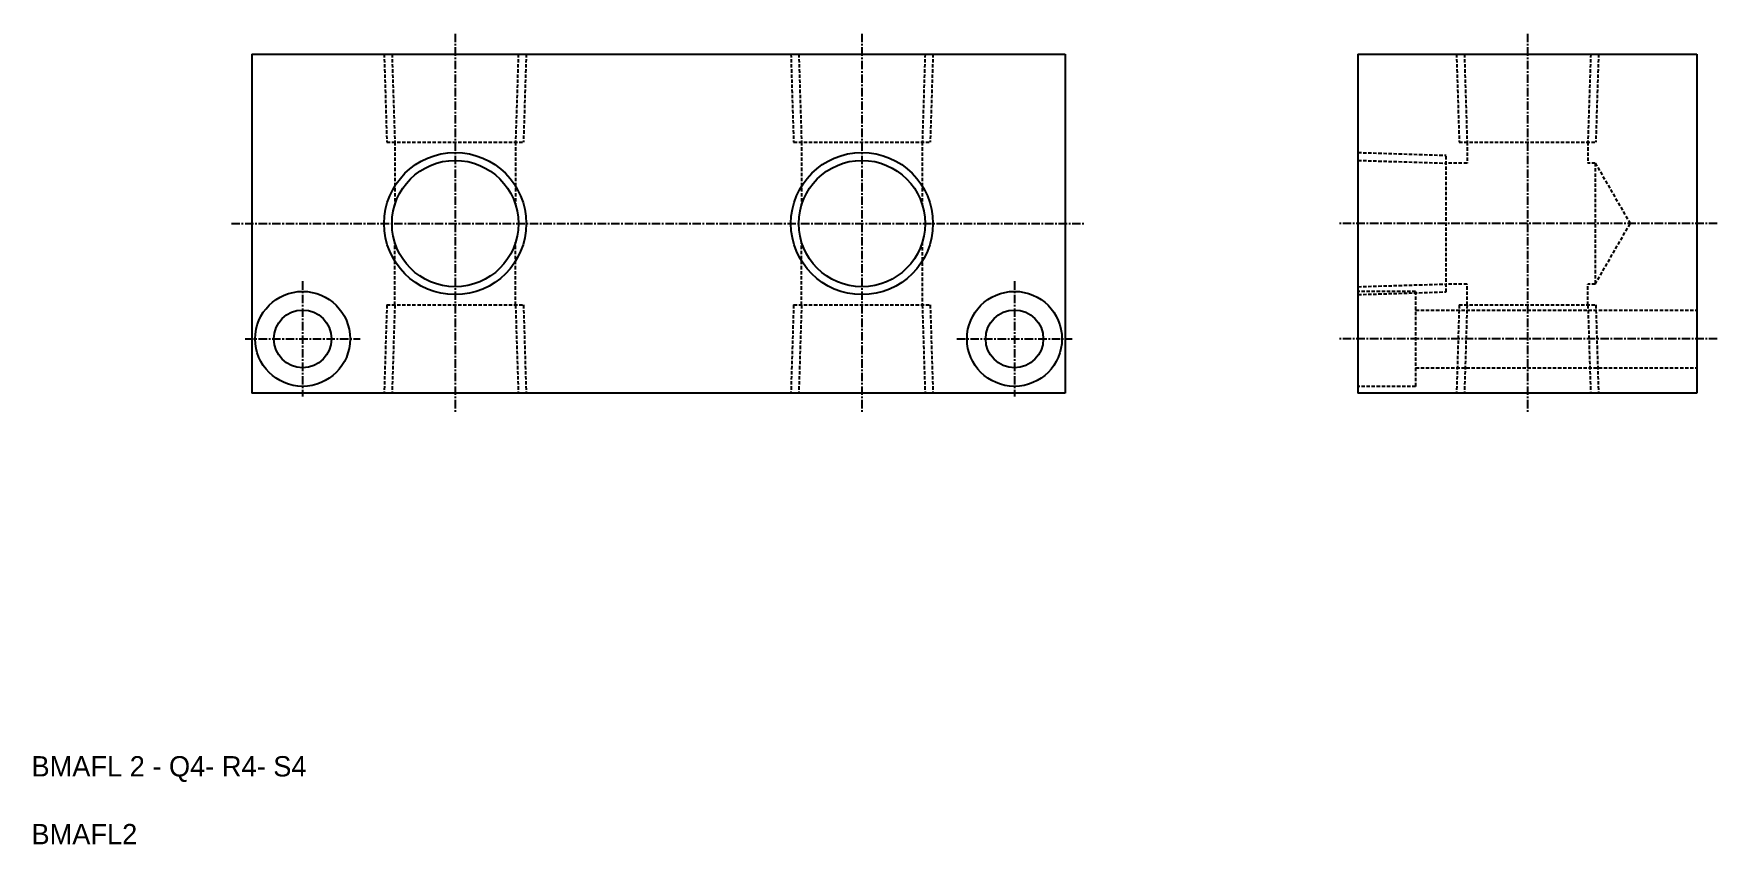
# Model space of a CAD drawing. Extents: x 490 to 738, y 1442 to 1562.
import ezdxf

# ---------------------------------------------------------------- set-up
doc = ezdxf.new("R2010")
doc.units = 0
doc.linetypes.add('CENTER', pattern=[2, 1.25, -0.25, 0.25, -0.25])
doc.linetypes.add('DASHED', pattern=[0.75, 0.5, -0.25])
doc.layers.get('0').update_dxf_attribs({"linetype": 'CONTINUOUS'})
doc.layers.add('CENTER', color=1, linetype='CENTER')

msp = doc.modelspace()

# ---------------------------------------------------------------- linework, layer by layer
at = {"color": 7, "linetype": 'CONTINUOUS'}
for p, q in [((522.03, 1558.8), (642.03, 1558.8)), ((522.03, 1558.8), (522.03, 1508.8)), ((642.03, 1558.8), (642.03, 1508.8)), ((685.2, 1558.8), (735.2, 1558.8)), ((685.2, 1558.8), (685.2, 1508.8)), ((735.2, 1558.8), (735.2, 1508.8)), ((642.03, 1508.8), (522.03, 1508.8)), ((735.2, 1508.8), (685.2, 1508.8))]:
    msp.add_line(p, q, dxfattribs=at)
at = {"color": 3, "linetype": 'DASHED'}
for p, q in [((541.55, 1558.8), (541.95, 1545.8)), ((542.71, 1558.8), (543.12, 1545.8)), ((561.34, 1558.8), (560.93, 1545.8)), ((562.5, 1558.8), (562.1, 1545.8)), ((601.55, 1558.8), (601.95, 1545.8)), ((602.71, 1558.8), (603.12, 1545.8)), ((621.34, 1558.8), (620.93, 1545.8)), ((622.5, 1558.8), (622.1, 1545.8)), ((699.73, 1558.8), (700.13, 1545.8)), ((700.89, 1558.8), (701.29, 1545.8)), ((719.52, 1558.8), (719.11, 1545.8)), ((720.68, 1558.8), (720.27, 1545.8)), ((541.95, 1545.8), (562.1, 1545.8)), ((543.12, 1545.8), (543.12, 1536.52)), ((560.93, 1545.8), (560.93, 1536.52)), ((601.95, 1545.8), (622.1, 1545.8)), ((603.12, 1545.8), (603.12, 1536.52)), ((620.93, 1545.8), (620.93, 1536.52)), ((700.13, 1545.8), (720.27, 1545.8)), ((701.29, 1545.8), (701.29, 1542.71)), ((719.11, 1545.8), (719.11, 1542.71)), ((685.2, 1544.28), (698.2, 1543.87)), ((685.2, 1543.12), (698.2, 1542.71)), ((698.2, 1523.73), (698.2, 1543.87)), ((701.29, 1542.71), (698.2, 1542.71)), ((720.2, 1542.71), (719.11, 1542.71)), ((720.2, 1542.71), (725.35, 1533.8)), ((720.2, 1542.71), (720.2, 1524.89)), ((720.2, 1524.89), (725.35, 1533.8)), ((543.12, 1521.8), (543.12, 1531.08)), ((560.93, 1521.8), (560.93, 1531.08)), ((603.12, 1521.8), (603.12, 1531.08)), ((620.93, 1531.08), (620.93, 1521.8)), ((685.2, 1524.49), (698.2, 1524.89)), ((701.29, 1524.89), (698.2, 1524.89)), ((701.29, 1521.8), (701.29, 1524.89)), ((719.11, 1521.8), (719.11, 1524.89)), ((720.2, 1524.89), (719.11, 1524.89)), ((693.7, 1523.8), (685.2, 1523.8)), ((685.2, 1523.33), (698.2, 1523.73)), ((693.7, 1523.8), (693.7, 1509.8)), ((541.95, 1521.8), (541.55, 1508.8)), ((541.95, 1521.8), (562.1, 1521.8)), ((543.12, 1521.8), (542.71, 1508.8)), ((560.93, 1521.8), (561.34, 1508.8)), ((562.1, 1521.8), (562.5, 1508.8)), ((601.95, 1521.8), (601.55, 1508.8)), ((601.95, 1521.8), (622.1, 1521.8)), ((603.12, 1521.8), (602.71, 1508.8)), ((620.93, 1521.8), (621.34, 1508.8)), ((622.1, 1521.8), (622.5, 1508.8)), ((693.7, 1521.05), (735.2, 1521.05)), ((700.13, 1521.8), (699.73, 1508.8)), ((700.13, 1521.8), (720.27, 1521.8)), ((701.29, 1521.8), (700.89, 1508.8)), ((719.11, 1521.8), (719.52, 1508.8)), ((720.27, 1521.8), (720.68, 1508.8)), ((693.7, 1512.55), (735.2, 1512.55)), ((693.7, 1509.8), (685.2, 1509.8))]:
    msp.add_line(p, q, dxfattribs=at)
at = {"color": 3, "linetype": 'CONTINUOUS'}
for centre in [(552.03, 1533.8), (612.03, 1533.8)]:
    msp.add_circle(centre, 10.48, dxfattribs=at)
at = {"color": 7, "linetype": 'CONTINUOUS'}
for centre, radius in [((552.03, 1533.8), 9.32), ((612.03, 1533.8), 9.32), ((529.53, 1516.8), 7), ((634.53, 1516.8), 7), ((529.53, 1516.8), 4.25), ((634.53, 1516.8), 4.25)]:
    msp.add_circle(centre, radius, dxfattribs=at)
at = {"layer": 'CENTER'}
for p, q in [((552.03, 1561.8), (552.03, 1505.8)), ((612.03, 1561.8), (612.03, 1505.8)), ((710.2, 1561.8), (710.2, 1505.8)), ((519.03, 1533.8), (645.03, 1533.8)), ((738.2, 1533.8), (682.2, 1533.8)), ((529.53, 1525.3), (529.53, 1508.3)), ((634.53, 1525.3), (634.53, 1508.3)), ((521.03, 1516.8), (538.03, 1516.8)), ((626.03, 1516.8), (643.03, 1516.8)), ((738.2, 1516.8), (682.2, 1516.8))]:
    msp.add_line(p, q, dxfattribs=at)

# ---------------------------------------------------------------- texts
at = {"color": 7, "linetype": 'CONTINUOUS'}
for s, p in [('BMAFL 2 - Q4- R4- S4', (489.53, 1452.27)), ('BMAFL2', (489.53, 1442.27))]:
    msp.add_text(s, height=3, dxfattribs=at).set_placement(p)

doc.saveas('drawing.dxf')
